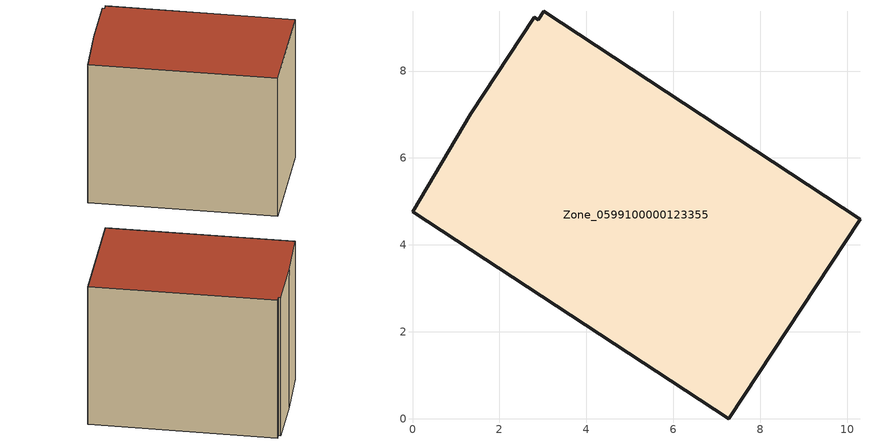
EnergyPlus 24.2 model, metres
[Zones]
Zone_0599100000123355
 floor ground (C_G): 3.02,9.38 10.3,4.59 7.28,0 0,4.77 1.34,7.02 2.8,9.23 2.89,9.18 z0
 wall outside (C_F): 7.28,0 10.3,4.59 3.02,9.38 2.89,9.18 2.8,9.23 1.34,7.02 0,4.77 7.28,0 z0:7.17
 roof outside (C_R): 10.3,4.59 3.02,9.38 2.89,9.18 2.8,9.23 1.34,7.02 0,4.77 7.28,0 z7.17
[BUILDING]
Pand.0599100000123355: North Axis=0; Terrain=City; Loads Convergence Tolerance Value=0.04; Temperature Convergence Tolerance Value=0.4; Solar Distribution=FullExterior; Maximum Number of Warmup Days=25; Minimum Number of Warmup Days=1
[Site:Location]
Rotterdam.The.Hague.AP_ZH_NLD Design_Conditions: Latitude=51.96; Longitude=4.45; Time Zone=1; Elevation=-4.5
[SITE:GROUNDTEMPERATURE:BUILDINGSURFACE]
18, 18, 18, 18, 18, 18, 18, 18, 18, 18, 18, 18
[MATERIAL] Thermal Absorptance=0.9; Solar Absorptance=0.7; Visible Absorptance=0.7
Name | Roughness | Thickness | Conductivity | Density | Specific Heat
G.TC.1946 | MediumSmooth | 0.15 | 1 | 540 | 1210
F.TC.1946 | Rough | 0.3 | 0.857143 | 1920 | 840
R.TC.1946 | MediumRough | 0.2 | 0.909091 | 1500 | 1000
[CONSTRUCTION]
C_G: G.TC.1946
C_F: F.TC.1946
C_R: R.TC.1946
[ZONE]
Zone_0599100000123355: Type=1; Multiplier=1; Ceiling Height=Autocalculate; Volume=Autocalculate; Floor Area=autocalculate; Part of Total Floor Area=Yes
[ZONEINFILTRATION:DESIGNFLOWRATE]
Infil_Zone_0599100000123355: Zone or ZoneList or Space or SpaceList=Zone_0599100000123355; Schedule=AlwaysOn; Design Flow Rate Calculation Method=Flow/Area; Flow Rate per Floor Area=0.003; Constant Term Coefficient=1; Temperature Term Coefficient=0; Velocity Term Coefficient=0; Velocity Squared Term Coefficient=0
[HVACTEMPLATE:ZONE:IDEALLOADSAIRSYSTEM]
Zone_0599100000123355: Maximum Heating Supply Air Temperature=50; Minimum Cooling Supply Air Temperature=13; Maximum Heating Supply Air Humidity Ratio=0.0156; Minimum Cooling Supply Air Humidity Ratio=0.0077; Heating Limit=NoLimit; Cooling Limit=NoLimit; Dehumidification Control Type=ConstantSensibleHeatRatio; Cooling Sensible Heat Ratio=0.7; Dehumidification Setpoint=60; Humidification Control Type=None; Humidification Setpoint=30; Outdoor Air Method=None; Outdoor Air Flow Rate per Person=0.00944; Outdoor Air Flow Rate per Zone Floor Area=0; Outdoor Air Flow Rate per Zone=0; Demand Controlled Ventilation Type=None; Outdoor Air Economizer Type=NoEconomizer; Heat Recovery Type=None; Sensible Heat Recovery Effectiveness=0.7; Latent Heat Recovery Effectiveness=0.65
[ZONECONTROL:THERMOSTAT]
ThermostatControl_Zone_0599100000123355: Zone or ZoneList=Zone_0599100000123355; Control Type Schedule=DualSetpointControlType; Control 1=Thermostat_Zone_0599100000123355; Temperature Difference Between Cutout And Setpoint=0
[THERMOSTATSETPOINT:DUALSETPOINT]
Thermostat_Zone_0599100000123355: Heating Setpoint Temperature Schedule=HeatingSetpoint_Zone_0599100000123355; Cooling Setpoint Temperature Schedule=CoolingSetpoint_Zone_0599100000123355
[SCHEDULE:COMPACT]
HeatingSetpoint_Zone_0599100000123355: Through: 12/31, For: AllDays, Until: 24:00, 21
CoolingSetpoint_Zone_0599100000123355: Through: 12/31, For: AllDays, Until: 24:00, 24
DualSetpointControlType: Through: 12/31, For: AllDays, Until: 24:00, 4
AlwaysOn: Through: 12/31, For: AllDays, Until: 24:00, 1
